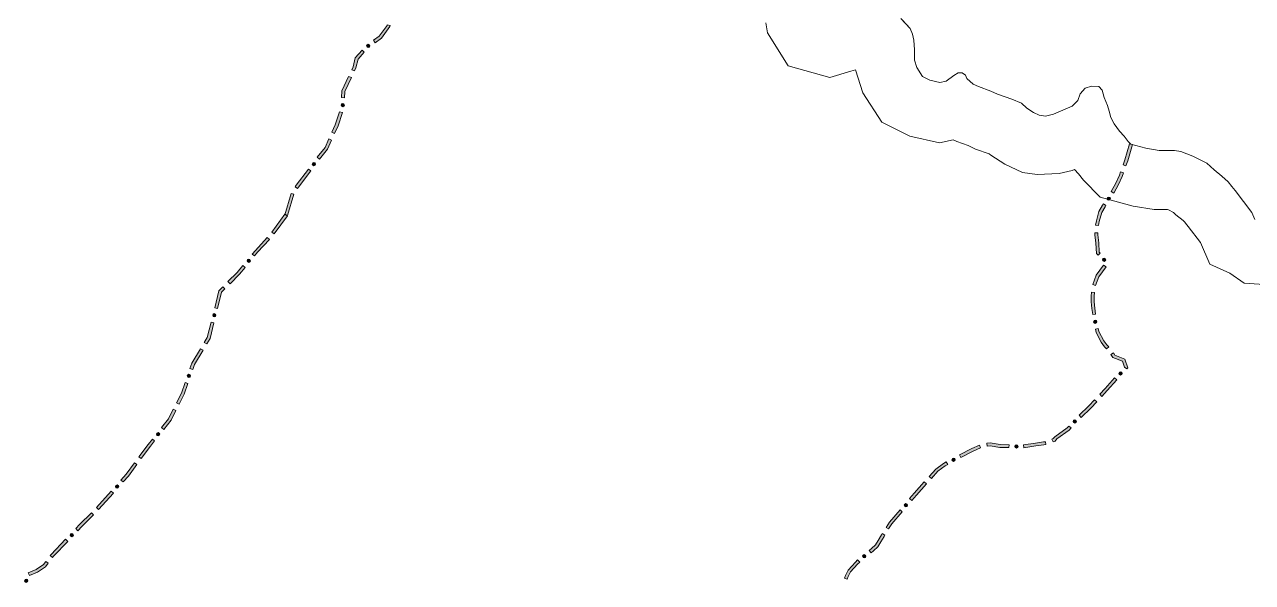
# Model space of a CAD drawing. Header units: metres. Extents: x -835890 to 1024355, y 79891 to 2211954.
# Drawn here: x -616800 to -450619, y 1802465 to 1878046 of the extents above; entities that cross this region are included whole.
import ezdxf

# ---------------------------------------------------------------- set-up
doc = ezdxf.new("R2010")
doc.units = ezdxf.units.M
doc.header["$LTSCALE"] = 2200
for name, color, linetype, lineweight in [('15', 7, 'Continuous', 13), ('18', 7, 'Continuous', 13), ('35', 7, 'Continuous', 13), ('36', 7, 'Continuous', 13), ('37', 7, 'Continuous', 13)]:
    doc.layers.add(name, color=color, linetype=linetype, lineweight=lineweight)

msp = doc.modelspace()

# ---------------------------------------------------------------- hatches: boundary and pattern name
at = {"layer": '37'}
for points in [[(-569592, 1875906), (-568786, 1876489), (-567727, 1877936), (-567713, 1877999), (-567323, 1877913), (-567354, 1877768), (-568501, 1876202), (-569358, 1875582)], [(-572513, 1871929), (-572341, 1872294), (-572034, 1873528), (-571124, 1874569), (-570823, 1874306), (-571669, 1873337), (-571963, 1872160), (-572150, 1871759)], [(-570103, 1875289, 1), (-570467, 1875025, 1)], [(-573895, 1868148), (-573854, 1869061), (-572936, 1871023), (-572574, 1870853), (-573458, 1868964), (-573496, 1868130)], [(-575201, 1863452), (-574745, 1864465), (-574155, 1866238), (-573775, 1866111), (-574372, 1864319), (-574837, 1863287)], [(-573731, 1867365, 1), (-573751, 1866916, 1)], [(-577182, 1860070), (-576134, 1861383), (-575612, 1862540), (-575248, 1862376), (-575790, 1861173), (-576870, 1859820)], [(-466869, 1861777), (-467492, 1859587), (-467740, 1858893), (-468117, 1859028), (-467873, 1859709), (-467254, 1861886)], [(-580188, 1856066), (-580031, 1856275), (-578390, 1858468), (-578070, 1858228), (-579711, 1856036), (-579868, 1855827)], [(-577496, 1859329, 1), (-577766, 1858969, 1)], [(-468078, 1857952), (-468249, 1857476), (-468730, 1856392), (-469381, 1855220), (-469731, 1855414), (-469089, 1856571), (-468620, 1857625), (-468454, 1858087)], [(-581584, 1852283), (-580737, 1855161), (-580354, 1855049), (-581200, 1852170)], [(-470190, 1854270, 1), (-469938, 1854643, 1)], [(-470459, 1853517), (-470560, 1853368), (-471019, 1852565), (-471346, 1851378), (-471444, 1850807), (-471838, 1850875), (-471737, 1851465), (-471391, 1852720), (-470900, 1853579), (-470790, 1853741)], [(-581230, 1852109), (-583002, 1849688), (-583325, 1849924), (-581553, 1852345)], [(-471539, 1849849), (-471539, 1849571), (-471421, 1848468), (-471346, 1847188), (-471227, 1847060), (-471520, 1846788), (-471737, 1847021), (-471820, 1848435), (-471939, 1849549), (-471939, 1849849)], [(-583672, 1848917), (-585263, 1847189), (-585669, 1846695), (-585978, 1846949), (-585565, 1847452), (-583966, 1849188)], [(-586602, 1845875, 1), (-586316, 1846223, 1)], [(-470541, 1846026, 1), (-470847, 1846356, 1)], [(-586939, 1845150), (-587714, 1844207), (-588985, 1842934), (-589268, 1843216), (-588011, 1844476), (-587248, 1845404)], [(-470435, 1845220), (-471425, 1843886), (-471843, 1842679), (-472221, 1842810), (-471782, 1844075), (-470756, 1845458)], [(-589691, 1842226), (-590130, 1841786), (-590679, 1839586), (-591068, 1839682), (-590492, 1841990), (-589974, 1842508)], [(-471998, 1841753), (-472034, 1841236), (-472034, 1840499), (-471956, 1839602), (-471844, 1838808), (-472240, 1838752), (-472354, 1839557), (-472434, 1840482), (-472434, 1841250), (-472397, 1841781)], [(-591170, 1838445, 1), (-591061, 1838882, 1)], [(-471870, 1837567, 1), (-471933, 1838012, 1)], [(-591164, 1837645), (-591698, 1835502), (-592135, 1834772), (-592479, 1834978), (-592072, 1835657), (-591552, 1837742)], [(-471492, 1836865), (-471393, 1836483), (-470737, 1835210), (-470318, 1834638), (-470069, 1834371), (-470362, 1834098), (-470627, 1834382), (-471079, 1834999), (-471769, 1836340), (-471879, 1836764)], [(-592649, 1833914), (-593802, 1831990), (-594036, 1831314), (-594414, 1831445), (-594166, 1832160), (-592992, 1834120)], [(-469439, 1833557), (-469234, 1833249), (-467876, 1832731), (-467483, 1831555), (-467638, 1831383), (-467936, 1831651), (-467937, 1831650), (-468196, 1832424), (-469496, 1832920), (-469772, 1833335)], [(-594627, 1830222, 1), (-594479, 1830647, 1)], [(-468977, 1829897), (-470274, 1828456), (-471002, 1827678), (-471294, 1827952), (-470569, 1828726), (-469274, 1830164)], [(-468607, 1830606, 1), (-468306, 1830941, 1)], [(-594692, 1829424), (-595198, 1827967), (-595860, 1826640), (-596218, 1826819), (-595568, 1828122), (-595070, 1829556)], [(-471685, 1826949), (-472488, 1826092), (-473816, 1824822), (-474092, 1825112), (-472772, 1826374), (-471977, 1827222)], [(-596307, 1825745), (-596962, 1824431), (-597944, 1823201), (-598257, 1823451), (-597301, 1824648), (-596665, 1825924)], [(-475174, 1823393), (-475401, 1823115), (-477084, 1821915), (-477333, 1821624), (-477587, 1821503), (-477758, 1821864), (-477581, 1821949), (-477356, 1822212), (-475677, 1823410), (-475484, 1823646)], [(-474840, 1824121, 1), (-474515, 1824432, 1)], [(-599192, 1821638), (-599771, 1820913), (-600997, 1819252), (-601319, 1819489), (-600089, 1821157), (-599505, 1821888)], [(-598865, 1822369, 1), (-598584, 1822720, 1)], [(-483573, 1820726), (-484794, 1820760), (-486136, 1820963), (-486542, 1820943), (-486561, 1821343), (-486116, 1821364), (-484758, 1821159), (-483562, 1821126)], [(-478573, 1821141), (-478838, 1821103), (-479933, 1820959), (-481541, 1820717), (-481601, 1821113), (-479989, 1821355), (-478892, 1821499), (-478629, 1821537)], [(-487423, 1820705), (-488434, 1820270), (-490100, 1819391), (-490287, 1819745), (-488607, 1820631), (-487581, 1821073)], [(-482793, 1820905, 1), (-482343, 1820892, 1)], [(-601590, 1818447), (-602748, 1816879), (-603457, 1816079), (-603756, 1816344), (-603059, 1817131), (-601912, 1818685)], [(-491863, 1818449), (-492213, 1818261), (-493214, 1817529), (-494073, 1816564), (-494372, 1816830), (-493484, 1817827), (-492427, 1818600), (-492052, 1818801)], [(-491275, 1818992, 1), (-490878, 1819205, 1)], [(-604784, 1814583), (-606775, 1812339), (-607074, 1812604), (-605083, 1814848)], [(-604419, 1815295, 1), (-604121, 1815632, 1)], [(-494737, 1815817), (-496087, 1814299), (-496713, 1813565), (-497018, 1813825), (-496389, 1814562), (-495036, 1816082)], [(-497661, 1812763, 1), (-497369, 1813105, 1)], [(-607478, 1811612), (-609056, 1810031), (-609582, 1809480), (-609872, 1809756), (-609342, 1810310), (-607761, 1811894)], [(-498011, 1812043), (-499421, 1810390), (-499854, 1809717), (-500190, 1809933), (-499743, 1810629), (-498316, 1812303)], [(-610963, 1808033), (-612894, 1806011), (-613002, 1805866), (-613322, 1806106), (-613200, 1806269), (-611253, 1808309)], [(-610573, 1808732, 1), (-610262, 1809057, 1)], [(-500378, 1808873), (-500479, 1808705), (-500914, 1807953), (-501307, 1807291), (-501926, 1806754), (-502241, 1806488), (-502499, 1806794), (-502186, 1807058), (-501618, 1807550), (-501259, 1808155), (-500823, 1808908), (-500721, 1809079)], [(-613601, 1805066), (-613957, 1804591), (-615050, 1803861), (-616150, 1803388), (-616308, 1803756), (-615241, 1804214), (-614236, 1804885), (-613921, 1805306)], [(-503768, 1805226), (-504049, 1804945), (-505015, 1803901), (-505315, 1803263), (-505452, 1802899), (-505826, 1803039), (-505684, 1803419), (-505351, 1804128), (-504337, 1805222), (-504051, 1805509)], [(-503327, 1805876, 1), (-502969, 1806149, 1)], [(-616629, 1802472, 1), (-616520, 1802908, 1)]]:
    msp.add_hatch(color=256, dxfattribs=at).paths.add_polyline_path(points)

# ---------------------------------------------------------------- linework, layer by layer
at = {"layer": '15'}
for points in [[(-498009, 1878664), (-496924, 1877526), (-496617, 1876726), (-496432, 1875926), (-496370, 1874633), (-496370, 1873216), (-496062, 1872231), (-495262, 1871000), (-494277, 1870507), (-492922, 1870199), (-492060, 1870384), (-491014, 1871123), (-490459, 1871492), (-489905, 1871492), (-489474, 1871184), (-489289, 1870753)], [(-489289, 1870753), (-488427, 1869953), (-487689, 1869645), (-486026, 1869029), (-485103, 1868598), (-483163, 1867931), (-481870, 1867377), (-481131, 1866699), (-480269, 1866145), (-479469, 1865775), (-478607, 1865652), (-477560, 1865898), (-475035, 1867007), (-474235, 1867747), (-473927, 1868671), (-473250, 1869410), (-472388, 1869718), (-471403, 1869657), (-470972, 1869164), (-470664, 1868178), (-470233, 1867069), (-470017, 1866329), (-469771, 1865467), (-469340, 1864604), (-468601, 1863618), (-467985, 1862941), (-467431, 1862201), (-467062, 1861832), (-465031, 1861279), (-463245, 1860971), (-461151, 1860971), (-460289, 1860848), (-458687, 1860232), (-456778, 1859247), (-455793, 1858385), (-454746, 1857522), (-453884, 1856722), (-453391, 1856106), (-452960, 1855552), (-450712, 1852604), (-450281, 1851618)]]:
    msp.add_lwpolyline(points, dxfattribs=at)
at = {"layer": '18'}
for points in [[(-498009, 1878664), (-496924, 1877526), (-496617, 1876726), (-496432, 1875926), (-496370, 1874633), (-496370, 1873216), (-496062, 1872231), (-495262, 1871000), (-494277, 1870507), (-492922, 1870199), (-492060, 1870384), (-491014, 1871123), (-490459, 1871492), (-489905, 1871492), (-489474, 1871184), (-489289, 1870753), (-488427, 1869953), (-487689, 1869645), (-486026, 1869029), (-485103, 1868598), (-483163, 1867931), (-481870, 1867377), (-481131, 1866699), (-480269, 1866145), (-479469, 1865775), (-478607, 1865652), (-477560, 1865898), (-475035, 1867007), (-474235, 1867747), (-473927, 1868671), (-473250, 1869410), (-472388, 1869718), (-471403, 1869657), (-470972, 1869164), (-470664, 1868178), (-470233, 1867069), (-470017, 1866329), (-469771, 1865467), (-469340, 1864604), (-468601, 1863618), (-467985, 1862941), (-467431, 1862201), (-467062, 1861832), (-465031, 1861279), (-463245, 1860971), (-461151, 1860971), (-460289, 1860848), (-458687, 1860232), (-456778, 1859247), (-455793, 1858385), (-454746, 1857522)], [(-454746, 1857522), (-453884, 1856722), (-453391, 1856106), (-452960, 1855552), (-450712, 1852604), (-450281, 1851618)]]:
    msp.add_lwpolyline(points, dxfattribs=at)
at = {"layer": '35'}
for points in [[(-476773, 1857865), (-479739, 1857732), (-481760, 1858021), (-484129, 1859115), (-486035, 1860341), (-486240, 1860530), (-488103, 1861171), (-489112, 1861641), (-490617, 1862199), (-491113, 1862405), (-492973, 1862007), (-496991, 1862920), (-500785, 1864817), (-503370, 1868794), (-504340, 1871898), (-504975, 1871709), (-507826, 1870853), (-513468, 1872466), (-516250, 1876919), (-516473, 1878262)], [(-498216, 1878881), (-496924, 1877526), (-496617, 1876726), (-496432, 1875926), (-496370, 1874633), (-496370, 1873216), (-496062, 1872231), (-495262, 1871000), (-494277, 1870507), (-492922, 1870199), (-492060, 1870384), (-491014, 1871123), (-490459, 1871492), (-489905, 1871492), (-489474, 1871184), (-489289, 1870753), (-488427, 1869953), (-487689, 1869645), (-486026, 1869029), (-485103, 1868598), (-483163, 1867931), (-481870, 1867377), (-481131, 1866699), (-480269, 1866145), (-479469, 1865775), (-478607, 1865652)], [(-478607, 1865652), (-477560, 1865898), (-475035, 1867007), (-474235, 1867747), (-473927, 1868671), (-473250, 1869410), (-472388, 1869718), (-471403, 1869657), (-470972, 1869164), (-470664, 1868178), (-470233, 1867069), (-470017, 1866329), (-469771, 1865467), (-469340, 1864604), (-468601, 1863618), (-467985, 1862941), (-467431, 1862201), (-467062, 1861832), (-465031, 1861279), (-463245, 1860971), (-461151, 1860971), (-460289, 1860848), (-458687, 1860232), (-456778, 1859247), (-455793, 1858385), (-454746, 1857522), (-453884, 1856722), (-453391, 1856106), (-452960, 1855552), (-450712, 1852604), (-450281, 1851618)], [(-446258, 1842653), (-451760, 1843021), (-453691, 1844379), (-456368, 1845570), (-457657, 1848518), (-459298, 1850670), (-459672, 1851151), (-459761, 1851262), (-460015, 1851498), (-460971, 1852285), (-461313, 1852585), (-461968, 1852922), (-462094, 1852971), (-463929, 1852971), (-466764, 1853460), (-471216, 1854671), (-473492, 1856948), (-474161, 1857841), (-474688, 1858422), (-475013, 1858279), (-476773, 1857865)]]:
    msp.add_lwpolyline(points, dxfattribs=at)
at = {"layer": '36'}
for points in [[(-498216, 1878881), (-496924, 1877526), (-496617, 1876726), (-496432, 1875926), (-496370, 1874633), (-496370, 1873216), (-496062, 1872231), (-495262, 1871000), (-494277, 1870507), (-492922, 1870199), (-492060, 1870384), (-491014, 1871123), (-490459, 1871492), (-489905, 1871492), (-489474, 1871184), (-489289, 1870753), (-488427, 1869953), (-487689, 1869645), (-486026, 1869029), (-485103, 1868598), (-483163, 1867931), (-481870, 1867377), (-481131, 1866699), (-480269, 1866145), (-479469, 1865775), (-478607, 1865652)], [(-478607, 1865652), (-477560, 1865898), (-475035, 1867007), (-474235, 1867747), (-473927, 1868671), (-473250, 1869410), (-472388, 1869718), (-471403, 1869657), (-470972, 1869164), (-470664, 1868178), (-470233, 1867069), (-470017, 1866329), (-469771, 1865467), (-469340, 1864604), (-468601, 1863618), (-467985, 1862941), (-467431, 1862201), (-467062, 1861832), (-465031, 1861279), (-463245, 1860971), (-461151, 1860971), (-460289, 1860848), (-458687, 1860232), (-456778, 1859247), (-455793, 1858385), (-454746, 1857522), (-453884, 1856722), (-453391, 1856106), (-452960, 1855552), (-450712, 1852604), (-450281, 1851618)]]:
    msp.add_lwpolyline(points, dxfattribs=at)
at = {"layer": '37'}
for points in [[(-569592, 1875906), (-568786, 1876489), (-567727, 1877936), (-567713, 1877999), (-567323, 1877913), (-567354, 1877768), (-568501, 1876202), (-569358, 1875582)], [(-572513, 1871929), (-572341, 1872294), (-572034, 1873528), (-571124, 1874569), (-570823, 1874306), (-571669, 1873337), (-571963, 1872160), (-572150, 1871759)], [(-573895, 1868148), (-573854, 1869061), (-572936, 1871023), (-572574, 1870853), (-573458, 1868964), (-573496, 1868130)], [(-575201, 1863452), (-574745, 1864465), (-574155, 1866238), (-573775, 1866111), (-574372, 1864319), (-574837, 1863287)], [(-577182, 1860070), (-576134, 1861383), (-575612, 1862540), (-575248, 1862376), (-575790, 1861173), (-576870, 1859820)], [(-466869, 1861777), (-467492, 1859587), (-467740, 1858893), (-468117, 1859028), (-467873, 1859709), (-467254, 1861886)], [(-580188, 1856066), (-580031, 1856275), (-578390, 1858468), (-578070, 1858228), (-579711, 1856036), (-579868, 1855827)], [(-468078, 1857952), (-468249, 1857476), (-468730, 1856392), (-469381, 1855220), (-469731, 1855414), (-469089, 1856571), (-468620, 1857625), (-468454, 1858087)], [(-581584, 1852283), (-580737, 1855161), (-580354, 1855049), (-581200, 1852170)], [(-470459, 1853517), (-470560, 1853368), (-471019, 1852565), (-471346, 1851378), (-471444, 1850807), (-471838, 1850875), (-471737, 1851465), (-471391, 1852720), (-470900, 1853579), (-470790, 1853741)], [(-581230, 1852109), (-583002, 1849688), (-583325, 1849924), (-581553, 1852345)], [(-471539, 1849849), (-471539, 1849571), (-471421, 1848468), (-471346, 1847188), (-471227, 1847060), (-471520, 1846788), (-471737, 1847021), (-471820, 1848435), (-471939, 1849549), (-471939, 1849849)], [(-583672, 1848917), (-585263, 1847189), (-585669, 1846695), (-585978, 1846949), (-585565, 1847452), (-583966, 1849188)], [(-586939, 1845150), (-587714, 1844207), (-588985, 1842934), (-589268, 1843216), (-588011, 1844476), (-587248, 1845404)], [(-470435, 1845220), (-471425, 1843886), (-471843, 1842679), (-472221, 1842810), (-471782, 1844075), (-470756, 1845458)], [(-589691, 1842226), (-590130, 1841786), (-590679, 1839586), (-591068, 1839682), (-590492, 1841990), (-589974, 1842508)], [(-471998, 1841753), (-472034, 1841236), (-472034, 1840499), (-471956, 1839602), (-471844, 1838808), (-472240, 1838752), (-472354, 1839557), (-472434, 1840482), (-472434, 1841250), (-472397, 1841781)], [(-591164, 1837645), (-591698, 1835502), (-592135, 1834772), (-592479, 1834978), (-592072, 1835657), (-591552, 1837742)], [(-471492, 1836865), (-471393, 1836483), (-470737, 1835210), (-470318, 1834638), (-470069, 1834371), (-470362, 1834098), (-470627, 1834382), (-471079, 1834999), (-471769, 1836340), (-471879, 1836764)], [(-592649, 1833914), (-593802, 1831990), (-594036, 1831314), (-594414, 1831445), (-594166, 1832160), (-592992, 1834120)], [(-469439, 1833557), (-469234, 1833249), (-467876, 1832731), (-467483, 1831555), (-467638, 1831383), (-467936, 1831651), (-467937, 1831650), (-468196, 1832424), (-469496, 1832920), (-469772, 1833335)], [(-468977, 1829897), (-470274, 1828456), (-471002, 1827678), (-471294, 1827952), (-470569, 1828726), (-469274, 1830164)], [(-594692, 1829424), (-595198, 1827967), (-595860, 1826640), (-596218, 1826819), (-595568, 1828122), (-595070, 1829556)], [(-471685, 1826949), (-472488, 1826092), (-473816, 1824822), (-474092, 1825112), (-472772, 1826374), (-471977, 1827222)], [(-596307, 1825745), (-596962, 1824431), (-597944, 1823201), (-598257, 1823451), (-597301, 1824648), (-596665, 1825924)], [(-475174, 1823393), (-475401, 1823115), (-477084, 1821915), (-477333, 1821624), (-477587, 1821503), (-477758, 1821864), (-477581, 1821949), (-477356, 1822212), (-475677, 1823410), (-475484, 1823646)], [(-599192, 1821638), (-599771, 1820913), (-600997, 1819252), (-601319, 1819489), (-600089, 1821157), (-599505, 1821888)], [(-483573, 1820726), (-484794, 1820760), (-486136, 1820963), (-486542, 1820943), (-486561, 1821343), (-486116, 1821364), (-484758, 1821159), (-483562, 1821126)], [(-478573, 1821141), (-478838, 1821103), (-479933, 1820959), (-481541, 1820717), (-481601, 1821113), (-479989, 1821355), (-478892, 1821499), (-478629, 1821537)], [(-487423, 1820705), (-488434, 1820270), (-490100, 1819391), (-490287, 1819745), (-488607, 1820631), (-487581, 1821073)], [(-601590, 1818447), (-602748, 1816879), (-603457, 1816079), (-603756, 1816344), (-603059, 1817131), (-601912, 1818685)], [(-491863, 1818449), (-492213, 1818261), (-493214, 1817529), (-494073, 1816564), (-494372, 1816830), (-493484, 1817827), (-492427, 1818600), (-492052, 1818801)], [(-604784, 1814583), (-606775, 1812339), (-607074, 1812604), (-605083, 1814848)], [(-494737, 1815817), (-496087, 1814299), (-496713, 1813565), (-497018, 1813825), (-496389, 1814562), (-495036, 1816082)], [(-607478, 1811612), (-609056, 1810031), (-609582, 1809480), (-609872, 1809756), (-609342, 1810310), (-607761, 1811894)], [(-498011, 1812043), (-499421, 1810390), (-499854, 1809717), (-500190, 1809933), (-499743, 1810629), (-498316, 1812303)], [(-610963, 1808033), (-612894, 1806011), (-613002, 1805866), (-613322, 1806106), (-613200, 1806269), (-611253, 1808309)], [(-500378, 1808873), (-500479, 1808705), (-500914, 1807953), (-501307, 1807291), (-501926, 1806754), (-502241, 1806488), (-502499, 1806794), (-502186, 1807058), (-501618, 1807550), (-501259, 1808155), (-500823, 1808908), (-500721, 1809079)], [(-613601, 1805066), (-613957, 1804591), (-615050, 1803861), (-616150, 1803388), (-616308, 1803756), (-615241, 1804214), (-614236, 1804885), (-613921, 1805306)], [(-503768, 1805226), (-504049, 1804945), (-505015, 1803901), (-505315, 1803263), (-505452, 1802899), (-505826, 1803039), (-505684, 1803419), (-505351, 1804128), (-504337, 1805222), (-504051, 1805509)]]:
    msp.add_lwpolyline(points, close=True, dxfattribs=at)
for centre in [(-570285, 1875157), (-573741, 1867140), (-577631, 1859149), (-470064, 1854457), (-586459, 1846049), (-470694, 1846191), (-591116, 1838664), (-471902, 1837789), (-594553, 1830435), (-468456, 1830774), (-474677, 1824276), (-598725, 1822545), (-482568, 1820898), (-491076, 1819098), (-604270, 1815464), (-497515, 1812934), (-610417, 1808894), (-503148, 1806013), (-616575, 1802690)]:
    msp.add_circle(centre, 225, dxfattribs=at)

doc.saveas('drawing.dxf')
